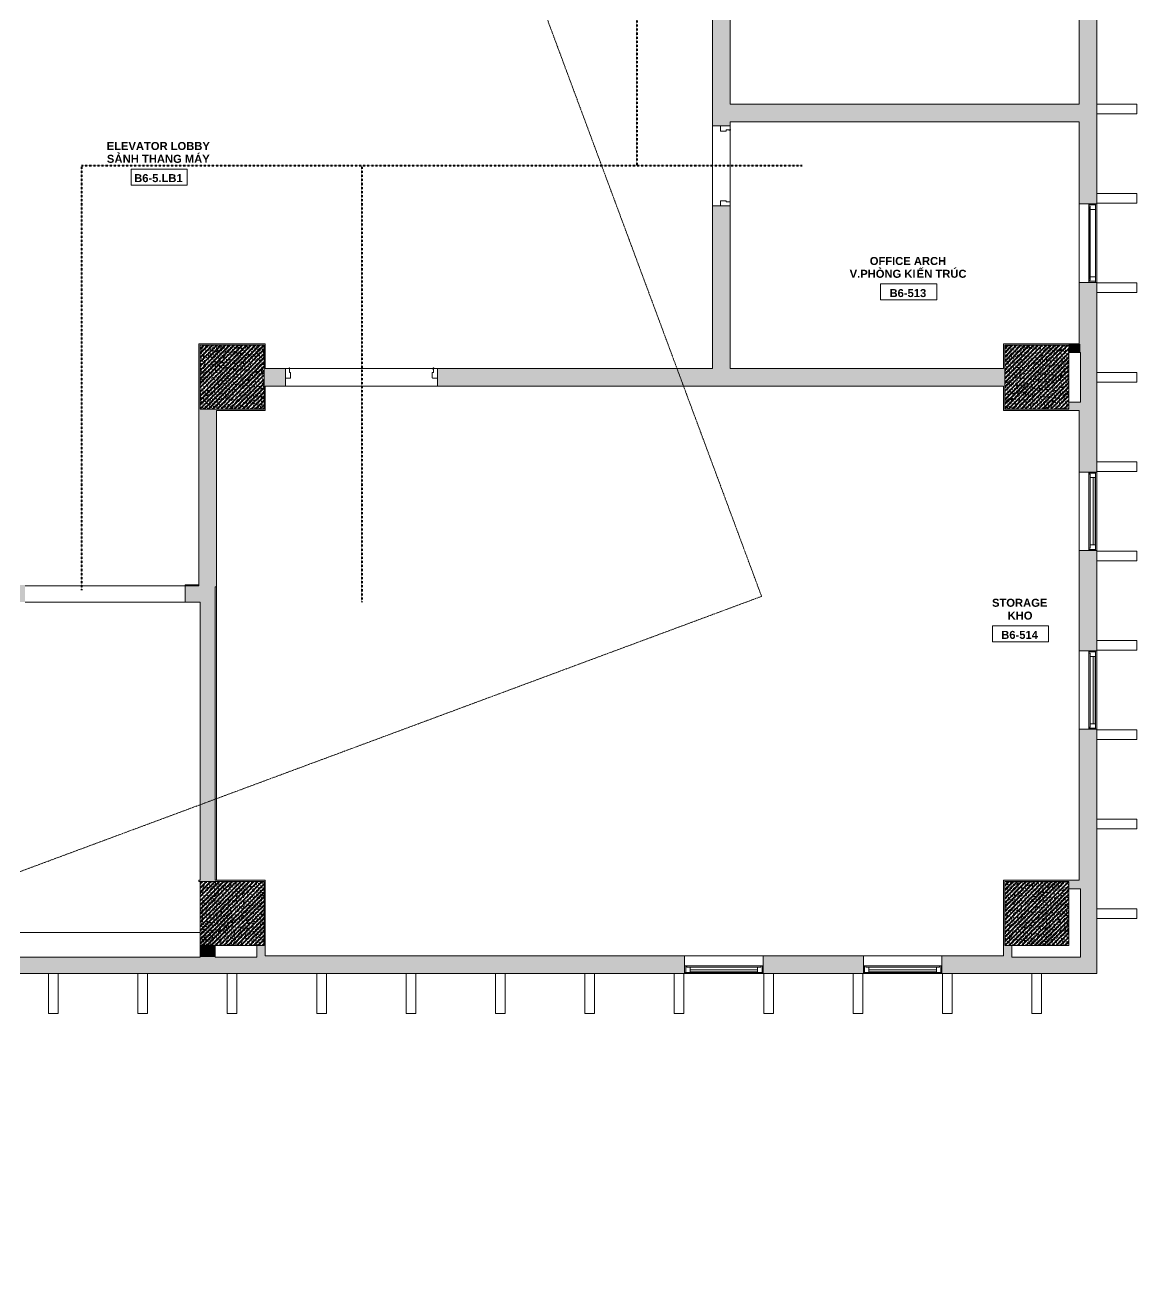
# Model space of a CAD drawing. Header units: millimetres. Extents: x -34669 to 32595, y 16058 to 152521.
# Drawn here: x 3975 to 17860, y 16058 to 31745 of the extents above; entities that cross this region are included whole.
import ezdxf

# ---------------------------------------------------------------- set-up
doc = ezdxf.new("R2010")
doc.units = ezdxf.units.MM
for name, pattern in [('Dash', [6.35, 3.175, -3.175]), ('dash 1-1', [2, 1, -1]), ('Double dash', [42.8625, 15.875, -4.7625, 6.35, -4.7625, 6.35, -4.7625])]:
    doc.linetypes.add(name, pattern=pattern)
for name, color, linetype, lineweight in [('A-AREA-IDEN', 2, 'Continuous', 9), ('A-DETL', 90, 'Continuous', 5), ('A-DOOR', 31, 'Continuous', 5), ('A-DOOR-FRAM', 31, 'Continuous', 5), ('A-FLOR', 192, 'Continuous', 5), ('A-GLAZ', 151, 'Continuous', 5), ('A-GLAZ-CWMG', 51, 'Continuous', 5), ('A-GLAZ-HDLN', 1, 'Dash', 5), ('A-WALL', 113, 'Continuous', 5), ('A-WALL-PATT', 111, 'Continuous', 5), ('C-PROP-LINE', 91, 'Double dash', 9), ('S-COLS', 52, 'Continuous', 5)]:
    doc.layers.add(name, color=color, linetype=linetype, lineweight=lineweight)
doc.styles.add('Arial_B', font='arialbd.ttf', dxfattribs={"height": 100})
doc.styles.add('Arial_B_1', font='arialbd.ttf', dxfattribs={"height": 100})
pattern_1 = [(50, (0, 0), (63.7639, -5.57885), [6.668, -73.343]), (355, (0, 0), (-12.33488, 66.86951), [5.334, -58.674]), (100.451, (5.314, -0.465), (51.43036, 61.29098), [5.667, -62.332]), (46.184, (0, 17.78), (94.87722, -14.71484), [10.001, -110.014]), (96.636, (7.91, 16.55), (83.09115, 86.5993), [8.5, -93.497]), (351.184, (0, 17.78), (83.09204, 86.59928), [8.001, -88.011]), (21, (8.89, 13.335), (53.06449, -35.79273), [6.667, -73.342]), (326, (8.89, 13.335), (21.63066, 64.46546), [5.334, -58.674]), (71.451, (13.31, 10.35), (74.69646, 28.67237), [5.667, -62.332]), (37.5, (0, 0), (1.080413, 29.594271), [1.676, -56.286, 1.676, -57.887, -58.896]), (37.5, (0, 0), (1.080413, 29.594271), [-117.526, 1.676, -57.22]), (7.5, (0, 0), (23.386368, 35.063507), [1.676, -32.283, 1.676, -54.953, -22.447]), (7.5, (0, 0), (23.386368, 35.063507), [-90.589, 1.676, -20.771]), (327.5, (-19.825, 0), (47.456567, -2.005468), [1.676, -20.549, 1.676, -67.666, -92.011]), (327.5, (-19.825, 0), (47.456567, -2.005468), [-91.567, 1.676, -90.335]), (317.5, (-28.715, 0), (51.84495, 8.89904), [1.676, -27.216, 1.676, -44.374, -65.342]), (317.5, (-28.715, 0), (51.84495, 8.89904), [-74.943, 1.676, -63.665]), (45, (0, 0), (-26.71591, 26.71591), []), (45, (0, 10.89), (-26.71591, 26.71591), [])]

# ---------------------------------------------------------------- blocks, each defined once
blk = doc.blocks.new('M_Concrete-Square-Column - C1 - 800 X 800-V4-5th Traffic Floor Plan - Pedestrian')
at = {"layer": 'S-COLS'}
h = blk.add_hatch(dxfattribs=at)
h.set_pattern_fill('FP_7', color=256, style=0, pattern_type=2)
h.set_pattern_definition([(50, (-16610.066, -27347), (63.7639, -5.57885), [6.667, -73.342]), (355, (-16610.066, -27347), (-12.33488, 66.86951), [5.334, -58.674]), (100.451, (-16604.75, -27347.465), (51.43036, 61.29098), [5.667, -62.332]), (46.184, (-16610.066, -27329.22), (94.87722, -14.71484), [10.001, -110.014]), (96.636, (-16602.16, -27330.45), (83.09115, 86.5993), [8.5, -93.497]), (351.184, (-16610.07, -27329.22), (83.09204, 86.59928), [8.001, -88.011]), (21, (-16601.176, -27333.665), (53.06449, -35.79273), [6.667, -73.342]), (326, (-16601.176, -27333.665), (21.63066, 64.46546), [5.334, -58.674]), (71.451, (-16596.754, -27336.65), (74.69646, 28.67237), [5.667, -62.332]), (37.5, (-16610.066, -27347), (1.080413, 29.594271), [1.676, -56.286, 1.676, -57.887, -58.896]), (37.5, (-16610.066, -27347), (1.080413, 29.594271), [-117.526, 1.676, -57.22]), (7.5, (-16610.066, -27347), (23.386368, 35.063507), [1.676, -32.283, 1.676, -54.953, -22.447]), (7.5, (-16610.066, -27347), (23.386368, 35.063507), [-90.589, 1.676, -20.771]), (327.5, (-16629.89, -27347), (47.456567, -2.005468), [1.676, -20.549, 1.676, -67.666, -92.012]), (327.5, (-16629.89, -27347), (47.456567, -2.005468), [-91.567, 1.676, -90.335]), (317.5, (-16638.78, -27347), (51.84495, 8.89904), [1.676, -27.216, 1.676, -44.374, -65.341]), (317.5, (-16638.78, -27347), (51.84495, 8.89904), [-74.943, 1.676, -63.665]), (45, (-16610.066, -27347), (-26.716616, 26.716616), []), (45, (-16610.066, -27336.11), (-26.716616, 26.716616), [])])
h.paths.add_polyline_path([(-400, -400), (400, -400), (400, 400), (-400, 400)])
at = {"layer": 'S-COLS', "lineweight": 15}
for p, q in [((400, 400), (-400, 400)), ((-400, 400), (-400, -400)), ((400, -400), (400, 400)), ((-400, -400), (400, -400))]:
    blk.add_line(p, q, dxfattribs=at)
blk = doc.blocks.new('M_Concrete-Square-Column - C1 - 800 X 800-V5-5th Traffic Floor Plan - Pedestrian')
at = {"layer": 'S-COLS'}
h = blk.add_hatch(dxfattribs=at)
h.set_pattern_fill('FP_8', color=256, style=0, pattern_type=2)
h.set_pattern_definition([(50, (-16610.066, -20647), (63.7639, -5.57885), [6.667, -73.342]), (355, (-16610.066, -20647), (-12.33488, 66.86951), [5.334, -58.674]), (100.451, (-16604.75, -20647.465), (51.43036, 61.29098), [5.667, -62.332]), (46.184, (-16610.066, -20629.22), (94.87722, -14.71484), [10.001, -110.014]), (96.636, (-16602.16, -20630.45), (83.09115, 86.5993), [8.5, -93.497]), (351.184, (-16610.07, -20629.22), (83.09204, 86.59928), [8.001, -88.011]), (21, (-16601.176, -20633.665), (53.06449, -35.79273), [6.667, -73.342]), (326, (-16601.176, -20633.665), (21.63066, 64.46546), [5.334, -58.674]), (71.451, (-16596.754, -20636.65), (74.69646, 28.67237), [5.667, -62.332]), (37.5, (-16610.066, -20647), (1.080413, 29.594271), [1.676, -56.286, 1.676, -57.887, -58.896]), (37.5, (-16610.066, -20647), (1.080413, 29.594271), [-117.526, 1.676, -57.22]), (7.5, (-16610.066, -20647), (23.386368, 35.063507), [1.676, -32.283, 1.676, -54.953, -22.447]), (7.5, (-16610.066, -20647), (23.386368, 35.063507), [-90.589, 1.676, -20.771]), (327.5, (-16629.89, -20647), (47.456567, -2.005468), [1.676, -20.549, 1.676, -67.666, -92.012]), (327.5, (-16629.89, -20647), (47.456567, -2.005468), [-91.567, 1.676, -90.335]), (317.5, (-16638.78, -20647), (51.84495, 8.89904), [1.676, -27.216, 1.676, -44.374, -65.341]), (317.5, (-16638.78, -20647), (51.84495, 8.89904), [-74.943, 1.676, -63.665]), (45, (-16610.066, -20647), (-26.716616, 26.716616), []), (45, (-16610.066, -20636.11), (-26.716616, 26.716616), [])])
h.paths.add_polyline_path([(-400, -400), (400, -400), (400, 400), (-400, 400), (-400, 315)])
at = {"layer": 'S-COLS', "lineweight": 15}
for p, q in [((400, 400), (-400, 400)), ((-400, 400), (-400, -400)), ((400, -400), (400, 400)), ((-400, -400), (400, -400))]:
    blk.add_line(p, q, dxfattribs=at)
blk = doc.blocks.new('DP3-D301 - DP3-D301-9166699-5th Traffic Floor Plan - Pedestrian')
at = {"layer": 'A-DOOR'}
for p, q in [((447, -94), (447, -113)), ((450, -94), (447, -94)), ((450, -108), (450, -94))]:
    blk.add_line(p, q, dxfattribs=at)
for centre, radius, start, end in [((450, -113), 3, 180, 69.3211), ((450, -113), 3, 238.6638, 311.9935), ((450, -113), 3, 238.6638, 311.9935), ((450, -113), 3, 238.6638, 311.9935), ((450, -113), 3, 238.6638, 311.9935), ((450, -113), 3, 238.6638, 311.9935), ((450, -113), 3, 238.6638, 311.9935), ((450, -113), 3, 238.6638, 311.9935), ((452, -108), 2.19, 183.0662, 239.0753)]:
    blk.add_arc(centre, radius, start, end, dxfattribs=at)
at = {"layer": 'A-DOOR-FRAM'}
for p, q in [((-500, 10), (-435, 10)), ((-435, 10), (-435, -60)), ((435, 10), (500, 10)), ((435, -60), (435, 10)), ((-450, -110), (-500, -110)), ((-450, -60), (-450, -110)), ((-435, -60), (-450, -60)), ((450, -60), (435, -60)), ((450, -94), (450, -60)), ((500, -110), (451, -110))]:
    blk.add_line(p, q, dxfattribs=at)
blk = doc.blocks.new('DP3-D201 - DP3-D201-9167346-5th Traffic Floor Plan - Pedestrian')
at = {"layer": 'A-DOOR'}
for p, q in [((-903, 110), (-947, 110)), ((-900, 108), (-900, 94)), ((-900, 94), (-897, 94)), ((-900, 63), (-900, 94)), ((-897, 94), (-897, 113)), ((-888, 60), (-897, 60)), ((-885, -7), (-885, 57)), ((885, 57), (885, -7)), ((897, 60), (888, 60)), ((897, 113), (897, 94)), ((897, 94), (900, 94)), ((900, 94), (900, 108)), ((900, 94), (900, 63)), ((947, 110), (903, 110)), ((-947, -10), (-888, -10)), ((888, -10), (947, -10))]:
    blk.add_line(p, q, dxfattribs=at)
for centre, radius, start, end in [((-947, 107), 3, 90, 180.0361), ((-947, 107), 3, 141.4492, 180.0361), ((-947, 107), 3, 90, 128.5869), ((-900, 113), 3, 0, 249.3211), ((-903, 107), 3, 0, 90), ((-903, 107), 3, 360, 90), ((-900, 113), 3, 58.6638, 131.9935), ((-900, 113), 3, 58.6638, 131.9935), ((-900, 113), 3, 58.6638, 131.9935), ((-900, 113), 3, 58.6638, 131.9935), ((-900, 113), 3, 58.6638, 131.9935), ((-900, 113), 3, 58.6638, 131.9935), ((-900, 113), 3, 58.6638, 131.9935), ((-902, 108), 2.19, 3.0662, 59.0753), ((-897, 63), 3, 180, 270), ((-888, 57), 3, 360, 90), ((-888, 57), 3, 360, 90), ((888, 57), 3, 90, 180), ((888, 57), 3, 90, 180), ((900, 113), 3, 290.6789, 180), ((897, 63), 3, 270, 360), ((900, 113), 3, 48.0065, 121.3362), ((900, 113), 3, 48.0065, 121.3362), ((900, 113), 3, 48.0065, 121.3362), ((900, 113), 3, 48.0065, 121.3362), ((900, 113), 3, 48.0065, 121.3362), ((900, 113), 3, 48.0065, 121.3362), ((900, 113), 3, 48.0065, 121.3362), ((902, 108), 2.19, 120.9247, 176.9338), ((903, 107), 3, 90, 180), ((903, 107), 3, 90, 180), ((947, 107), 3, 359.9639, 90), ((947, 107), 3, 51.4131, 90), ((947, 107), 3, 359.9639, 38.5508), ((-947, -7), 3, 180, 270), ((-947, -7), 3, 180, 270), ((-888, -7), 3, 270, 360), ((-888, -7), 3, 270, 360), ((888, -7), 3, 180, 270), ((888, -7), 3, 180, 270), ((947, -7), 3, 270, 360), ((947, -7), 3, 270, 0)]:
    blk.add_arc(centre, radius, start, end, dxfattribs=at)
blk = doc.blocks.new('Rectangular Mullion - TWOG-PROFILE-Mullion-120X500-11979640-5th Traffic Floor Plan - Pedestrian')
at = {"layer": 'A-GLAZ-CWMG'}
for p, q in [((0, 250), (-120, 250)), ((-120, 250), (-120, -250)), ((0, -250), (0, 250)), ((-120, -250), (0, -250))]:
    blk.add_line(p, q, dxfattribs=at)
blk = doc.blocks.new('Rectangular Mullion - TWOG-PROFILE-Mullion-120X500-11979637-5th Traffic Floor Plan - Pedestrian')
at = {"layer": 'A-GLAZ-CWMG'}
for p, q in [((-60, -250), (-60, 250)), ((-60, 250), (60, 250)), ((60, 250), (60, -250)), ((60, -250), (-60, -250))]:
    blk.add_line(p, q, dxfattribs=at)
blk = doc.blocks.new('VGU_CLUSTER_W1A - W2A - W3A - W4 - W5C - W6 - VGU_CLUSTER_W2A-8586459-5th Traffic Floor Plan - Pedestrian')
at = {"layer": 'A-GLAZ', "lineweight": 9}
for p, q in [((-477, 95), (-490, 95)), ((-490, 12), (-477, 12)), ((-477, 95), (-477, 12)), ((-421, 95), (-477, 95)), ((-477, 12), (-477, 95)), ((-477, 12), (-462, 12)), ((-462, 12), (-462, 28)), ((-462, 28), (-421, 28)), ((-421, 28), (-421, 95)), ((421, 88), (-421, 88)), ((-421, 88), (-421, 63)), ((-421, 63), (421, 63)), ((477, 95), (421, 95)), ((421, 95), (421, 28)), ((421, 63), (421, 88)), ((421, 28), (462, 28)), ((462, 28), (462, 12)), ((462, 12), (477, 12)), ((477, 12), (477, 95)), ((490, 95), (477, 95)), ((477, 95), (477, 12)), ((477, 12), (490, 12))]:
    blk.add_line(p, q, dxfattribs=at)
at = {"layer": 'A-GLAZ'}
for p, q in [((-462, 12), (462, 12)), ((421, 95), (-421, 95)), ((-421, 28), (421, 28))]:
    blk.add_line(p, q, dxfattribs=at)
at = {"layer": 'A-GLAZ-HDLN'}
for p in [(-21, 12), (21, 12)]:
    blk.add_line(p, (0, 12), dxfattribs=at)
blk = doc.blocks.new('VGU_CLUSTER_W1C - W2C - VGU_CLUSTER_W2C-8584645-5th Traffic Floor Plan - Pedestrian')
at = {"layer": 'A-GLAZ', "lineweight": 9}
for p, q in [((-477, 95), (-490, 95)), ((-490, 12), (-477, 12)), ((-477, 95), (-477, 12)), ((-421, 95), (-477, 95)), ((-477, 12), (-477, 95)), ((-477, 12), (-462, 12)), ((-462, 12), (-462, 28)), ((-462, 28), (-421, 28)), ((-421, 28), (-451, 28)), ((-451, 28), (-451, 21)), ((-451, 21), (-391, 21)), ((-391, 21), (-391, 28)), ((391, 28), (391, 21)), ((391, 21), (451, 21)), ((477, 95), (421, 95)), ((421, 28), (462, 28)), ((451, 28), (421, 28)), ((451, 21), (451, 28)), ((462, 28), (462, 12)), ((462, 12), (477, 12)), ((477, 12), (477, 95)), ((490, 95), (477, 95)), ((477, 95), (477, 12)), ((477, 12), (490, 12))]:
    blk.add_line(p, q, dxfattribs=at)
at = {"layer": 'A-GLAZ'}
for p, q in [((-462, 12), (462, 12)), ((-421, 95), (421, 95)), ((-421, 95), (-421, 28)), ((421, 28), (-421, 28)), ((-391, 21), (391, 21)), ((421, 95), (421, 28))]:
    blk.add_line(p, q, dxfattribs=at)
blk = doc.blocks.new('Rectangular Mullion - TWOG-PROFILE-Mullion-120X500-11979643-5th Traffic Floor Plan - Pedestrian')
at = {"layer": 'A-GLAZ-CWMG'}
for p, q in [((-120, 250), (-120, -250)), ((0, 250), (-120, 250)), ((0, -250), (0, 250)), ((-120, -250), (0, -250))]:
    blk.add_line(p, q, dxfattribs=at)
blk = doc.blocks.new('Rectangular Mullion - TWOG-PROFILE-Mullion-120X500-11979641-5th Traffic Floor Plan - Pedestrian')
at = {"layer": 'A-GLAZ-CWMG'}
for p, q in [((-60, 250), (60, 250)), ((-60, -250), (-60, 250)), ((60, 250), (60, -250)), ((60, -250), (-60, -250))]:
    blk.add_line(p, q, dxfattribs=at)
blk = doc.blocks.new('Family - ___-11746783-5th Traffic Floor Plan - Pedestrian')
at = {"layer": 'C-PROP-LINE'}
for p, q in [((-11634, 91438), (13173, 24609)), ((13173, 24609), (-9861, 16058))]:
    blk.add_line(p, q, dxfattribs=at)
blk = doc.blocks.new('Room Tag - Room Tag-8377849-5th Traffic Floor Plan - Pedestrian')
at = {"layer": 'A-AREA-IDEN'}
for p, q in [((-7, -0.80625), (-7, -4.80625)), ((-7, -0.80625), (7, -0.80625)), ((7, -0.80625), (7, -4.80625)), ((-7, -4.80625), (7, -4.80625))]:
    blk.add_line(p, q, dxfattribs=at)

msp = doc.modelspace()

# ---------------------------------------------------------------- hatches: boundary and pattern name
at = {"layer": 'A-WALL-PATT'}
h = msp.add_hatch(color=256, dxfattribs=at)
h.paths.add_polyline_path([(12780, 27237), (12780, 29487), (12560, 29487), (12560, 27237)])
h.paths.add_polyline_path([(12560, 30487), (12780, 30487), (12780, 32887), (12560, 32887), (12560, 30537)])
h.paths.add_polyline_path([(12560, 33887), (12780, 33887), (12780, 34207), (12560, 34207), (12560, 33937)])
h.paths.add_polyline_path([(12560, 35207), (12780, 35207), (12780, 39587), (12560, 39587), (12560, 37287)])
h.paths.add_polyline_path([(12560, 40587), (12780, 40587), (12780, 41087), (12560, 41087), (12560, 40605)])
h.paths.add_polyline_path([(12560, 42087), (12780, 42087), (12780, 46187), (12560, 46187), (12560, 43987)])
h.paths.add_polyline_path([(12560, 47187), (12780, 47187), (12780, 47687), (12560, 47687), (12560, 47337)])
h.paths.add_polyline_path([(12780, 48687), (12780, 52787), (12560, 52787), (12560, 48687)])
h.paths.add_polyline_path([(12560, 53787), (12780, 53787), (12780, 54037), (12560, 54037), (12560, 53799)])
h = msp.add_hatch(color=256, dxfattribs=at)
h.paths.add_polyline_path([(17155, 27762), (17360, 27762), (17360, 28532), (17140, 28532), (17140, 27762)])
h.paths.add_polyline_path([(17140, 29512), (17360, 29512), (17360, 31882), (17140, 31882), (17140, 30344)])
h.paths.add_polyline_path([(17360, 32862), (17360, 33532), (17140, 33532), (17140, 32862)])
for points in [[(12838, 30537), (17140, 30537), (17140, 30757), (12780, 30757), (12780, 30537)], [(6160, 27747), (6975, 27747), (6975, 27762), (6145, 27762), (6145, 27747)], [(6160, 27747), (6145, 27747), (6145, 26947), (6160, 26947)], [(6960, 26932), (6975, 26932), (6975, 27747), (6960, 27747), (6960, 26947)], [(16195, 27747), (17010, 27747), (17010, 27762), (16195, 27762)], [(16210, 26932), (16210, 27747), (16195, 27747), (16195, 26932)], [(17155, 27657), (17155, 27762), (17010, 27762), (17010, 27657), (17140, 27657)], [(17360, 27037), (17360, 27762), (17155, 27762), (17155, 27037)], [(15151, 27237), (16195, 27237), (16195, 27457), (12780, 27457), (12780, 27237), (12838, 27237)], [(17140, 26932), (17360, 26932), (17360, 27037), (17010, 27037), (17010, 26932)], [(6365, 26932), (6960, 26932), (6960, 26947), (6145, 26947), (6145, 26932), (6160, 26932)], [(6145, 24727), (6365, 24727), (6365, 26932), (6145, 26932), (6145, 25653)], [(16307, 26932), (17010, 26932), (17010, 26947), (16210, 26947), (16210, 26932)], [(6160, 21062), (6350, 21062), (6350, 24537), (6160, 24537), (6160, 23308)], [(6975, 21047), (6975, 21062), (6145, 21062), (6145, 21047), (6960, 21047)], [(6960, 20247), (6975, 20247), (6975, 21047), (6960, 21047), (6960, 20376)], [(16210, 21047), (17010, 21047), (17010, 21062), (16195, 21062), (16195, 21047)], [(16195, 20247), (16210, 20247), (16210, 21047), (16195, 21047), (16195, 20962)], [(17155, 20957), (17360, 20957), (17360, 21062), (17010, 21062), (17010, 20957), (17140, 20957)], [(17360, 19897), (17360, 20957), (17155, 20957), (17155, 19897)], [(6350, 20102), (6350, 20247), (6160, 20247), (6160, 20102)], [(6870, 19897), (6975, 19897), (6975, 20247), (6870, 20247), (6870, 20102)], [(16195, 19897), (16300, 19897), (16300, 20247), (16195, 20247), (16195, 20102)], [(16300, 19897), (17155, 19897), (17155, 20102), (16300, 20102)]]:
    msp.add_hatch(color=256, dxfattribs=at).paths.add_polyline_path(points)
h = msp.add_hatch(color=256, dxfattribs=at)
h.paths.add_polyline_path([(10526, 27237), (12560, 27237), (12560, 27457), (9125, 27457), (9125, 27237), (9370, 27237)])
h.paths.add_polyline_path([(6975, 27237), (7225, 27237), (7225, 27457), (6975, 27457)])
h = msp.add_hatch(color=256, dxfattribs=at)
h.paths.add_polyline_path([(17360, 21062), (17360, 22949), (17140, 22949), (17140, 21062)])
h.paths.add_polyline_path([(17140, 23929), (17360, 23929), (17360, 25182), (17140, 25182)])
h.paths.add_polyline_path([(17140, 26162), (17360, 26162), (17360, 26932), (17140, 26932), (17140, 26826)])
h = msp.add_hatch(color=256, dxfattribs=at)
h.paths.add_polyline_path([(3975, 24537), (3975, 24742), (2670, 24742), (2670, 24537), (3588, 24537)])
h.paths.add_polyline_path([(5975, 24537), (6350, 24537), (6350, 24727), (6145, 24727), (6145, 24742), (5975, 24742), (5975, 24727)])
h = msp.add_hatch(color=256, dxfattribs=at)
h.paths.add_polyline_path([(3975, 24742), (3975, 24752), (2875, 24752), (2875, 24742), (3588, 24742)])
h.paths.add_polyline_path([(6145, 24742), (6145, 24752), (5975, 24752), (5975, 24742)])
h = msp.add_hatch(color=256, dxfattribs=at)
h.paths.add_polyline_path([(1276, 19897), (6870, 19897), (6870, 20102), (-1468, 20102), (-1468, 19897), (1251, 19897)])
h.paths.add_polyline_path([(-3349, 19897), (-2168, 19897), (-2168, 20102), (-3700, 20102), (-3700, 19897)])
h.paths.add_polyline_path([(1251, 19912), (1182, 19912), (1182, 19995), (1882, 19995), (1882, 19912), (1276, 19912)])
h = msp.add_hatch(color=256, dxfattribs=at)
h.paths.add_polyline_path([(8213, 19897), (12212, 19897), (12212, 20117), (6975, 20117), (6975, 19897), (7057, 19897)])
h.paths.add_polyline_path([(16195, 19897), (16195, 20117), (15425, 20117), (15425, 19897)])
h.paths.add_polyline_path([(14445, 19897), (14445, 20117), (13192, 20117), (13192, 19897)])
at = {"layer": 'S-COLS'}
h = msp.add_hatch(dxfattribs=at)
h.set_pattern_fill('FP_1', color=256, style=0, pattern_type=2)
h.set_pattern_definition(pattern_1)
h.paths.add_polyline_path([(6960, 26947), (6960, 27747), (6160, 27747), (6160, 26947)])
h = msp.add_hatch(dxfattribs=at)
h.set_pattern_fill('FP_1', color=256, style=0, pattern_type=2)
h.set_pattern_definition(pattern_1)
h.paths.add_polyline_path([(6960, 20247), (6960, 21047), (6160, 21047), (6160, 20247), (6479, 20247)])

# ---------------------------------------------------------------- linework, layer by layer
at = {"layer": 'A-DETL', "linetype": 'dash 1-1', "lineweight": 40}
for p, q in [((11613, 69977), (11613, 29987)), ((13680, 29987), (4680, 29987)), ((4680, 29987), (4680, 24687)), ((8180, 29987), (8180, 24537))]:
    msp.add_line(p, q, dxfattribs=at)
at = {"layer": 'A-FLOR'}
for p, q in [((12560, 29487), (12560, 30487)), ((3975, 24742), (5975, 24742)), ((6365, 24727), (6365, 21062)), ((3975, 24537), (5975, 24537)), ((6160, 20412), (2860, 20412))]:
    msp.add_line(p, q, dxfattribs=at)
at = {"layer": 'A-WALL', "lineweight": 15}
for p, q in [((12560, 32887), (12560, 30487)), ((12780, 30757), (12780, 32887)), ((17140, 31882), (17140, 30757)), ((17360, 29512), (17360, 31882)), ((17140, 30757), (12780, 30757)), ((12560, 30487), (12780, 30487)), ((12780, 30487), (12780, 30537)), ((12780, 30537), (17140, 30537)), ((17140, 30537), (17140, 29512)), ((17140, 29512), (17360, 29512)), ((12560, 29487), (12560, 27457)), ((12780, 29487), (12560, 29487)), ((12780, 27457), (12780, 29487)), ((17140, 28532), (17140, 27762)), ((17360, 28532), (17140, 28532)), ((17360, 26162), (17360, 28532)), ((6975, 27762), (6145, 27762)), ((6145, 27762), (6145, 26932)), ((6160, 27747), (6960, 27747)), ((6160, 26947), (6160, 27747)), ((6960, 27747), (6960, 26947)), ((6975, 27457), (6975, 27762)), ((16195, 27762), (16195, 27457)), ((17140, 27762), (16195, 27762)), ((17010, 27657), (17155, 27657)), ((17155, 27657), (17155, 27037)), ((7225, 27457), (6975, 27457)), ((7225, 27237), (7225, 27457)), ((12560, 27457), (9125, 27457)), ((9125, 27457), (9125, 27237)), ((16195, 27457), (12780, 27457)), ((6975, 26932), (6975, 27237)), ((6975, 27237), (7225, 27237)), ((9125, 27237), (16195, 27237)), ((16195, 27237), (16195, 26932)), ((17155, 27037), (17010, 27037)), ((6145, 26932), (6145, 24742)), ((6960, 26947), (6160, 26947)), ((6365, 26932), (6975, 26932)), ((6365, 24727), (6365, 26932)), ((16195, 26932), (17140, 26932)), ((17140, 26932), (17140, 26162)), ((17140, 26162), (17360, 26162)), ((17140, 25182), (17140, 23929)), ((17360, 25182), (17140, 25182)), ((17360, 23929), (17360, 25182)), ((5975, 24752), (5975, 24537)), ((6145, 24752), (5975, 24752)), ((5975, 24742), (6145, 24742)), ((6145, 24742), (6145, 24752)), ((6350, 24727), (6365, 24727)), ((6350, 21062), (6350, 24727)), ((5975, 24537), (6160, 24537)), ((6160, 24537), (6160, 21062)), ((17140, 23929), (17360, 23929)), ((17140, 22949), (17140, 21062)), ((17360, 22949), (17140, 22949)), ((17360, 19897), (17360, 22949)), ((6160, 21062), (6145, 21062)), ((6145, 21062), (6145, 21047)), ((6145, 21047), (6960, 21047)), ((6975, 21062), (6350, 21062)), ((6960, 21047), (6960, 20247)), ((6975, 20117), (6975, 21062)), ((17140, 21062), (16195, 21062)), ((16195, 21062), (16195, 20117)), ((17010, 20957), (17155, 20957)), ((17155, 20957), (17155, 20102)), ((6160, 20247), (6160, 20102)), ((6350, 20247), (6160, 20247)), ((6350, 20102), (6350, 20247)), ((6870, 20247), (6870, 20102)), ((6960, 20247), (6870, 20247)), ((16300, 20102), (16300, 20247)), ((6160, 20102), (2860, 20102)), ((6870, 20102), (6350, 20102)), ((12212, 20117), (6975, 20117)), ((12212, 19897), (12212, 20117)), ((14445, 20117), (13192, 20117)), ((13192, 20117), (13192, 19897)), ((14445, 19897), (14445, 20117)), ((16195, 20117), (15425, 20117)), ((15425, 20117), (15425, 19897)), ((17155, 20102), (16300, 20102)), ((-1468, 19897), (12212, 19897)), ((13192, 19897), (14445, 19897)), ((15425, 19897), (16300, 19897)), ((16300, 19897), (17360, 19897))]:
    msp.add_line(p, q, dxfattribs=at)
at = {"layer": 'A-WALL'}
for p, q in [((12560, 29487), (12560, 30487)), ((12780, 30434), (12780, 29537)), ((17140, 28532), (17140, 29512)), ((17360, 29512), (17360, 28532)), ((7225, 27457), (7228, 27457)), ((7272, 27457), (7274, 27457)), ((7278, 27457), (9072, 27457)), ((9076, 27457), (9078, 27457)), ((9122, 27457), (9125, 27457)), ((9125, 27237), (7225, 27237)), ((17140, 25182), (17140, 26162)), ((17360, 26162), (17360, 25182)), ((17140, 22949), (17140, 23929)), ((17360, 23929), (17360, 22949)), ((12212, 20117), (13192, 20117)), ((14445, 20117), (15425, 20117)), ((13192, 19897), (12212, 19897)), ((15425, 19897), (14445, 19897))]:
    msp.add_line(p, q, dxfattribs=at)
at = {"layer": 'S-COLS', "lineweight": 15}
for p, q in [((6960, 27747), (6160, 27747)), ((6160, 27747), (6160, 26947)), ((6960, 26947), (6960, 27747)), ((6160, 26947), (6960, 26947)), ((6960, 21047), (6160, 21047)), ((6160, 21047), (6160, 20247)), ((6960, 20247), (6960, 21047)), ((6160, 20247), (6960, 20247))]:
    msp.add_line(p, q, dxfattribs=at)

# ---------------------------------------------------------------- block references
at = {"layer": 'A-AREA-IDEN', "xscale": 49.99999999999998, "yscale": 49.99999999999998, "zscale": 49.99999999999998}
for p in [(5650, 29988), (15010, 28552), (16405, 24282)]:
    msp.add_blockref('Room Tag - Room Tag-8377849-5th Traffic Floor Plan - Pedestrian', p, dxfattribs=at)
at = {"layer": 'A-DOOR'}
msp.add_blockref('DP3-D201 - DP3-D201-9167346-5th Traffic Floor Plan - Pedestrian', (8175, 27347), dxfattribs=at)
at = {"layer": 'A-DOOR-FRAM', "rotation": 90.00000000000007}
msp.add_blockref('DP3-D301 - DP3-D301-9166699-5th Traffic Floor Plan - Pedestrian', (12670, 29987), dxfattribs=at)
at = {"layer": 'A-GLAZ'}
for name, p, rotation in [('VGU_CLUSTER_W1C - W2C - VGU_CLUSTER_W2C-8584645-5th Traffic Floor Plan - Pedestrian', (17250, 29022), 270), ('VGU_CLUSTER_W1A - W2A - W3A - W4 - W5C - W6 - VGU_CLUSTER_W2A-8586459-5th Traffic Floor Plan - Pedestrian', (17250, 25672), 270), ('VGU_CLUSTER_W1A - W2A - W3A - W4 - W5C - W6 - VGU_CLUSTER_W2A-8586459-5th Traffic Floor Plan - Pedestrian', (17250, 23439), 270), ('VGU_CLUSTER_W1A - W2A - W3A - W4 - W5C - W6 - VGU_CLUSTER_W2A-8586459-5th Traffic Floor Plan - Pedestrian', (12702, 20007), 180), ('VGU_CLUSTER_W1A - W2A - W3A - W4 - W5C - W6 - VGU_CLUSTER_W2A-8586459-5th Traffic Floor Plan - Pedestrian', (14935, 20007), 180)]:
    msp.add_blockref(name, p, dxfattribs=dict(at, rotation=rotation))
at = {"layer": 'A-GLAZ-CWMG', "extrusion": (0, 0, -1), "rotation": 90.00000000000007}
for p in [(-17610, 30697), (-17610, 29580), (-17610, 28464), (-17610, 27347), (-17610, 26230), (-17610, 25114), (-17610, 23997), (-17610, 22880), (-17610, 21764)]:
    msp.add_blockref('Rectangular Mullion - TWOG-PROFILE-Mullion-120X500-11979637-5th Traffic Floor Plan - Pedestrian', p, dxfattribs=at)
at = {"layer": 'A-GLAZ-CWMG', "rotation": 269.9999999999999}
msp.add_blockref('Rectangular Mullion - TWOG-PROFILE-Mullion-120X500-11979640-5th Traffic Floor Plan - Pedestrian', (17610, 20587), dxfattribs=at)
at = {"layer": 'A-GLAZ-CWMG', "extrusion": (0, 0, -1)}
for p in [(-4327, 19647), (-5443, 19647), (-6560, 19647), (-7677, 19647), (-8793, 19647), (-9910, 19647), (-11027, 19647), (-12143, 19647), (-13260, 19647), (-14377, 19647), (-15493, 19647)]:
    msp.add_blockref('Rectangular Mullion - TWOG-PROFILE-Mullion-120X500-11979641-5th Traffic Floor Plan - Pedestrian', p, dxfattribs=at)
at = {"layer": 'A-GLAZ-CWMG'}
msp.add_blockref('Rectangular Mullion - TWOG-PROFILE-Mullion-120X500-11979643-5th Traffic Floor Plan - Pedestrian', (16670, 19647), dxfattribs=at)
at = {"layer": 'C-PROP-LINE'}
msp.add_blockref('Family - ___-11746783-5th Traffic Floor Plan - Pedestrian', (0, 0), dxfattribs=at)
at = {"layer": 'S-COLS', "lineweight": 15}
for name, p in [('M_Concrete-Square-Column - C1 - 800 X 800-V4-5th Traffic Floor Plan - Pedestrian', (16610, 27347)), ('M_Concrete-Square-Column - C1 - 800 X 800-V5-5th Traffic Floor Plan - Pedestrian', (16610, 20647))]:
    msp.add_blockref(name, p, dxfattribs=at)

# ---------------------------------------------------------------- texts
at = {"layer": 'A-AREA-IDEN', "char_height": 100, "attachment_point": 1}
for s, insert, width, style in [('ELEVATOR LOBBY', (4994, 30285), 1587.34, 'Arial_B'), ('\\fArial|b1|i0|c0|p34|;S', (4996, 30125), 116.24, 'Arial_B'), ('\\fArial|b1|i0|c254|p34|;Ả', (5091, 30125), 124.26, 'Arial_B_1'), ('NH THANG MÁY', (5194, 30125), 1342.83, 'Arial_B'), ('B6-5.LB1', (5337, 29884), 745.57, 'Arial_B'), ('V.PHÒNG KI', (14273, 28689), 1014.13, 'Arial_B'), ('OFFICE ARCH', (14524, 28849), 1174.47, 'Arial_B'), ('\\fArial|b1|i0|c254|p34|;Ế', (15109, 28689), 116.24, 'Arial_B_1'), ('N TRÚC', (15205, 28689), 653.38, 'Arial_B'), ('B6-513', (14771, 28448), 565.19, 'Arial_B'), ('STORAGE', (16051, 24579), 853.8, 'Arial_B'), ('KHO', (16246, 24419), 380.8, 'Arial_B'), ('B6-514', (16166, 24178), 565.19, 'Arial_B')]:
    msp.add_mtext(s, dxfattribs=dict(at, insert=insert, width=width, style=style))

doc.saveas('drawing.dxf')
